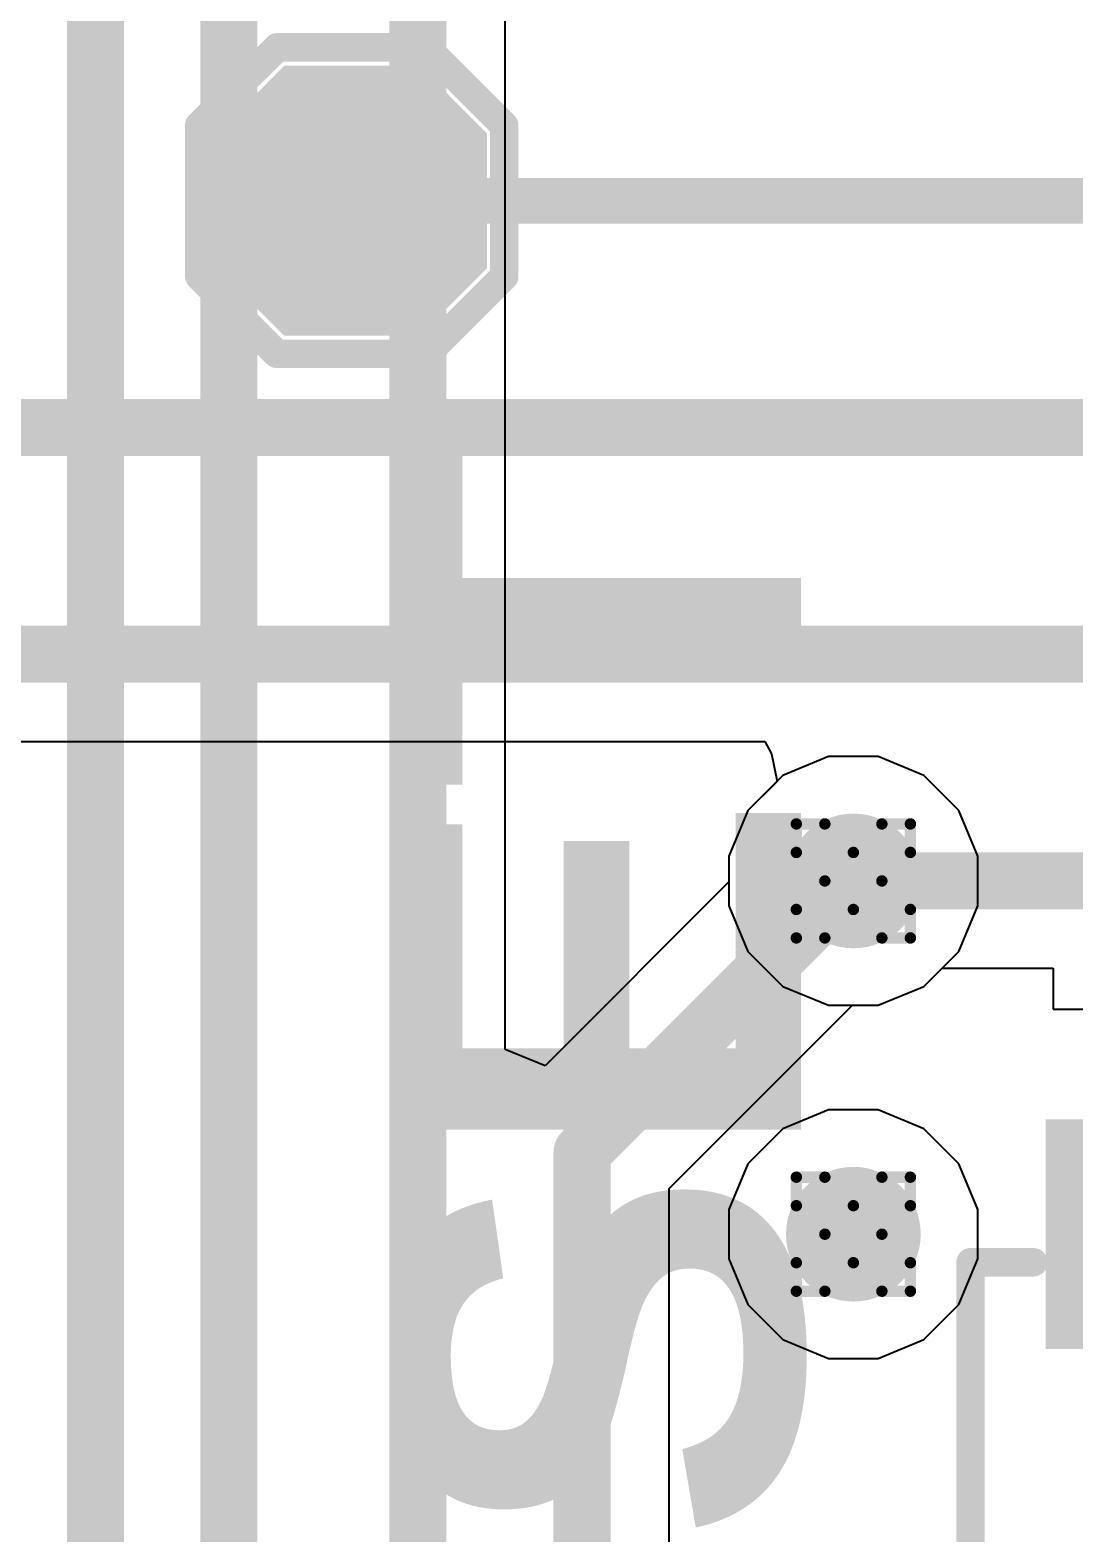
# Model space of a CAD drawing. Header units: inches. Extents: x -11 to 5379, y 0 to 5429.
# Drawn here: x 123.83 to 128.48, y 48.65 to 55.34 of the extents above; entities that cross this region are included whole.
import ezdxf

# ---------------------------------------------------------------- set-up
doc = ezdxf.new("R2010")
doc.units = ezdxf.units.IN
for name, color, linetype in [('Bottom Layer', 5, 'Continuous'), ('Drill Drawing', 1, 'Continuous'), ('GND', 16, 'Continuous'), ('PWR', 76, 'Continuous'), ('Top Layer', 1, 'Continuous'), ('Top Overlay', 2, 'Continuous'), ('Top Paste', 8, 'Continuous'), ('Top Solder', 216, 'Continuous'), ('Via Holes', 16, 'Continuous')]:
    doc.layers.add(name, color=color, linetype=linetype)
doc.styles.add('Arial_Bold', font='', dxfattribs={"height": 0.2})
doc.styles.get('Arial_Bold').set_extended_font_data('Arial', bold=True)

# ---------------------------------------------------------------- blocks, each defined once
blk = doc.blocks.new('T____________0_5___159')
at = {"layer": 'Top Layer'}
blk.add_hatch(color=1, dxfattribs=at).paths.add_polyline_path([(0.25, 0.5), (-0.25, 0.5), (-0.5, 0.25), (-0.5, -0.25), (-0.25, -0.5), (0.25, -0.5), (0.5, -0.25), (0.5, 0.25)])
at = {"layer": 'Top Paste'}
blk.add_hatch(color=8, dxfattribs=at).paths.add_polyline_path([(0.25, 0.5), (-0.25, 0.5), (-0.5, 0.25), (-0.5, -0.25), (-0.25, -0.5), (0.25, -0.5), (0.5, -0.25), (0.5, 0.25)])
at = {"layer": 'Top Solder'}
blk.add_hatch(color=216, dxfattribs=at).paths.add_polyline_path([(0.3008, 0.6016), (-0.3008, 0.6016), (-0.6016, 0.3008), (-0.6016, -0.3008), (-0.3008, -0.6016), (0.3008, -0.6016), (0.6016, -0.3008), (0.6016, 0.3008)])
at = {"layer": 'Top Overlay'}
for points in [[(-0.3355, 0.6795, 0.127, 0.127, 0), (-0.6819, 0.3332, 0.127, 0.127, 0)], [(-0.3355, 0.6795, 0.127, 0.127, 0), (0.3365, 0.6795, 0.127, 0.127, 0)], [(0.3365, 0.6795, 0.127, 0.127, 0), (0.6836, 0.3324, 0.127, 0.127, 0)], [(-0.6819, 0.3332, 0.127, 0.127, 0), (-0.6819, -0.3341, 0.127, 0.127, 0)], [(0.6836, 0.3324, 0.127, 0.127, 0), (0.6836, -0.3298, 0.127, 0.127, 0)], [(0.6836, -0.3298, 0.127, 0.127, 0), (0.3349, -0.6786, 0.127, 0.127, 0)], [(-0.6819, -0.3341, 0.127, 0.127, 0), (-0.3374, -0.6786, 0.127, 0.127, 0)], [(-0.3374, -0.6786, 0.127, 0.127, 0), (0.3349, -0.6786, 0.127, 0.127, 0)]]:
    blk.add_lwpolyline(points, format="xyseb", dxfattribs=at)
for points in [[(-0.3673, 0.6795, 0.0635, 0.0635, 1), (-0.3038, 0.6795, 0.0635, 0.0635, 1)], [(-0.3673, 0.6795, 0.0635, 0.0635, 1), (-0.3038, 0.6795, 0.0635, 0.0635, 1)], [(0.3047, 0.6795, 0.0635, 0.0635, 1), (0.3682, 0.6795, 0.0635, 0.0635, 1)], [(0.3047, 0.6795, 0.0635, 0.0635, 1), (0.3682, 0.6795, 0.0635, 0.0635, 1)], [(-0.7136, 0.3332, 0.0635, 0.0635, 1), (-0.6501, 0.3332, 0.0635, 0.0635, 1)], [(-0.7136, 0.3332, 0.0635, 0.0635, 1), (-0.6501, 0.3332, 0.0635, 0.0635, 1)], [(0.6519, 0.3324, 0.0635, 0.0635, 1), (0.7154, 0.3324, 0.0635, 0.0635, 1)], [(0.6519, 0.3324, 0.0635, 0.0635, 1), (0.7154, 0.3324, 0.0635, 0.0635, 1)], [(0.6519, -0.3298, 0.0635, 0.0635, 1), (0.7154, -0.3298, 0.0635, 0.0635, 1)], [(0.6519, -0.3298, 0.0635, 0.0635, 1), (0.7154, -0.3298, 0.0635, 0.0635, 1)], [(-0.7136, -0.3341, 0.0635, 0.0635, 1), (-0.6501, -0.3341, 0.0635, 0.0635, 1)], [(-0.7136, -0.3341, 0.0635, 0.0635, 1), (-0.6501, -0.3341, 0.0635, 0.0635, 1)], [(-0.3691, -0.6786, 0.0635, 0.0635, 1), (-0.3056, -0.6786, 0.0635, 0.0635, 1)], [(-0.3691, -0.6786, 0.0635, 0.0635, 1), (-0.3056, -0.6786, 0.0635, 0.0635, 1)], [(0.3031, -0.6786, 0.0635, 0.0635, 1), (0.3666, -0.6786, 0.0635, 0.0635, 1)], [(0.3031, -0.6786, 0.0635, 0.0635, 1), (0.3666, -0.6786, 0.0635, 0.0635, 1)]]:
    blk.add_lwpolyline(points, format="xyseb", close=True, dxfattribs=at)
blk = doc.blocks.new('B3U_1000P_188')
at = {"layer": 'Top Layer'}
for points in [[(-2.11, 0.86), (-1.29, 0.86), (-1.29, -0.86), (-2.11, -0.86)], [(1.29, 0.86), (2.11, 0.86), (2.11, -0.86), (1.29, -0.86)]]:
    blk.add_hatch(color=1, dxfattribs=at).paths.add_polyline_path(points)
at = {"layer": 'Top Paste'}
for points in [[(-2.11, 0.86), (-1.29, 0.86), (-1.29, -0.86), (-2.11, -0.86)], [(1.29, 0.86), (2.11, 0.86), (2.11, -0.86), (1.29, -0.86)]]:
    blk.add_hatch(color=8, dxfattribs=at).paths.add_polyline_path(points)
at = {"layer": 'Top Solder'}
for points in [[(-2.2116, 0.9616), (-1.1884, 0.9616), (-1.1884, -0.9616), (-2.2116, -0.9616)], [(1.1884, 0.9616), (2.2116, 0.9616), (2.2116, -0.9616), (1.1884, -0.9616)]]:
    blk.add_hatch(color=216, dxfattribs=at).paths.add_polyline_path(points)
at = {"layer": 'Top Overlay'}
for points in [[(-1.5748, 1.2954, 0.127, 0.127, 0), (-1.5748, 1.016, 0.127, 0.127, 0)], [(-1.5748, 1.2954, 0.127, 0.127, 0), (1.5748, 1.2954, 0.127, 0.127, 0)], [(1.5748, 1.2954, 0.127, 0.127, 0), (1.5748, 1.016, 0.127, 0.127, 0)], [(-1.5748, -1.016, 0.127, 0.127, 0), (-1.5748, -1.2954, 0.127, 0.127, 0)], [(1.5748, -1.016, 0.127, 0.127, 0), (1.5748, -1.2954, 0.127, 0.127, 0)], [(-1.5748, -1.2954, 0.127, 0.127, 0), (1.5748, -1.2954, 0.127, 0.127, 0)]]:
    blk.add_lwpolyline(points, format="xyseb", dxfattribs=at)
for points in [[(-1.6065, 1.2954, 0.0635, 0.0635, 1), (-1.5431, 1.2954, 0.0635, 0.0635, 1)], [(-1.6065, 1.2954, 0.0635, 0.0635, 1), (-1.5431, 1.2954, 0.0635, 0.0635, 1)], [(1.5431, 1.2954, 0.0635, 0.0635, 1), (1.6066, 1.2954, 0.0635, 0.0635, 1)], [(1.5431, 1.2954, 0.0635, 0.0635, 1), (1.6066, 1.2954, 0.0635, 0.0635, 1)], [(-1.6065, 1.016, 0.0635, 0.0635, 1), (-1.5431, 1.016, 0.0635, 0.0635, 1)], [(1.5431, 1.016, 0.0635, 0.0635, 1), (1.6066, 1.016, 0.0635, 0.0635, 1)], [(0.6411, 0, 0.254, 0.254, 1), (-0.6411, 0, 0.254, 0.254, 1)], [(-0.7046, 0, 0.127, 0.127, 1), (-0.5776, 0, 0.127, 0.127, 1)], [(0.5776, 0, 0.127, 0.127, 1), (0.7046, 0, 0.127, 0.127, 1)], [(-1.6065, -1.016, 0.0635, 0.0635, 1), (-1.5431, -1.016, 0.0635, 0.0635, 1)], [(1.5431, -1.016, 0.0635, 0.0635, 1), (1.6066, -1.016, 0.0635, 0.0635, 1)], [(-1.6065, -1.2954, 0.0635, 0.0635, 1), (-1.5431, -1.2954, 0.0635, 0.0635, 1)], [(-1.6065, -1.2954, 0.0635, 0.0635, 1), (-1.5431, -1.2954, 0.0635, 0.0635, 1)], [(1.5431, -1.2954, 0.0635, 0.0635, 1), (1.6066, -1.2954, 0.0635, 0.0635, 1)], [(1.5431, -1.2954, 0.0635, 0.0635, 1), (1.6066, -1.2954, 0.0635, 0.0635, 1)]]:
    blk.add_lwpolyline(points, format="xyseb", close=True, dxfattribs=at)

msp = doc.modelspace()

# ---------------------------------------------------------------- hatches: boundary and pattern name
at = {"layer": 'Bottom Layer'}
h = msp.add_hatch(color=5, dxfattribs=at)
edge = h.paths.add_edge_path()
edge.add_arc((127.4938, 51.5538), 0.3, 0, 360)
h = msp.add_hatch(color=5, dxfattribs=at)
edge = h.paths.add_edge_path()
edge.add_arc((127.4938, 49.9802), 0.3, 0, 360)
at = {"layer": 'GND'}
h = msp.add_hatch(color=16, dxfattribs=at)
edge = h.paths.add_edge_path()
edge.add_arc((127.4938, 51.5538), 0.3, 0, 360)
h = msp.add_hatch(color=16, dxfattribs=at)
edge = h.paths.add_edge_path()
edge.add_arc((127.4938, 49.9802), 0.3, 0, 360)
at = {"layer": 'PWR'}
h = msp.add_hatch(color=76, dxfattribs=at)
edge = h.paths.add_edge_path()
edge.add_arc((127.4938, 51.5538), 0.3, 0, 360)
h = msp.add_hatch(color=76, dxfattribs=at)
edge = h.paths.add_edge_path()
edge.add_arc((127.4938, 49.9802), 0.3, 0, 360)
at = {"layer": 'Top Layer'}
h = msp.add_hatch(color=1, dxfattribs=at)
edge = h.paths.add_edge_path()
edge.add_arc((127.4938, 51.5538), 0.3, 0, 360)
h = msp.add_hatch(color=1, dxfattribs=at)
edge = h.paths.add_edge_path()
edge.add_arc((127.4938, 49.9802), 0.3, 0, 360)
at = {"layer": 'Via Holes'}
h = msp.add_hatch(color=7, dxfattribs=at)
edge = h.paths.add_edge_path()
edge.add_arc((127.4938, 51.5538), 0.15, 0, 360)
h = msp.add_hatch(color=7, dxfattribs=at)
edge = h.paths.add_edge_path()
edge.add_arc((127.4938, 49.9802), 0.15, 0, 360)

# ---------------------------------------------------------------- linework, layer by layer
at = {"layer": 'Bottom Layer'}
for p, q in [((125.9426, 50.8035), (125.9426, 58.2489)), ((127.3836, 52.1078), (127.18, 52.0235)), ((127.604, 52.1078), (127.3836, 52.1078)), ((127.8076, 52.0235), (127.604, 52.1078)), ((127.18, 52.0235), (127.0241, 51.8676)), ((127.9635, 51.8676), (127.8076, 52.0235)), ((127.0241, 51.8676), (126.9398, 51.664)), ((128.0478, 51.664), (127.9635, 51.8676)), ((126.9398, 51.664), (126.9398, 51.5492)), ((128.0478, 51.4436), (128.0478, 51.664)), ((126.9398, 51.5492), (126.1204, 50.7298)), ((127.9635, 51.24), (128.0478, 51.4436)), ((127.8076, 51.0842), (127.9635, 51.24)), ((127.604, 50.9998), (127.8076, 51.0842)), ((126.6736, 50.1843), (127.4892, 50.9998)), ((127.4892, 50.9998), (127.604, 50.9998)), ((126.1204, 50.7298), (125.9426, 50.8035)), ((126.6736, 45.1004), (126.6736, 50.1843))]:
    msp.add_line(p, q, dxfattribs=at)
for points in [[(125.5542, 43.1482, 0.254, 0.254, 0), (125.5542, 58.418, 0.254, 0.254, 0)], [(124.7126, 41.8369, 0.254, 0.254, 0), (124.7126, 55.7307, 0.254, 0.254, 0)], [(124.1187, 41.5909, 0.254, 0.254, 0), (124.1187, 55.4847, 0.254, 0.254, 0)], [(126.2852, 50.3452, 0.254, 0.254, 0), (127.4938, 51.5538, 0.254, 0.254, 0)], [(126.2852, 43.5477, 0.254, 0.254, 0), (126.2852, 50.3452, 0.254, 0.254, 0)]]:
    msp.add_lwpolyline(points, format="xyseb", dxfattribs=at)
for points in [[(127.4303, 51.5538, 0.127, 0.127, 1), (127.5573, 51.5538, 0.127, 0.127, 1)], [(126.2217, 50.3452, 0.127, 0.127, 1), (126.3487, 50.3452, 0.127, 0.127, 1)], [(126.2217, 50.3452, 0.127, 0.127, 1), (126.3487, 50.3452, 0.127, 0.127, 1)]]:
    msp.add_lwpolyline(points, format="xyseb", close=True, dxfattribs=at)
at = {"layer": 'Drill Drawing'}
for points in [[(127.2398, 51.6808, 0.0508, 0.0508, 0), (127.2398, 51.8078, 0.0508, 0.0508, 0)], [(127.2398, 51.8078, 0.0508, 0.0508, 0), (127.3668, 51.8078, 0.0508, 0.0508, 0)], [(127.3668, 51.8078, 0.0508, 0.0508, 0), (127.4938, 51.6808, 0.0508, 0.0508, 0)], [(127.4938, 51.6808, 0.0508, 0.0508, 0), (127.6208, 51.8078, 0.0508, 0.0508, 0)], [(127.6208, 51.8078, 0.0508, 0.0508, 0), (127.7478, 51.8078, 0.0508, 0.0508, 0)], [(127.7478, 51.6808, 0.0508, 0.0508, 0), (127.7478, 51.8078, 0.0508, 0.0508, 0)], [(127.2398, 51.6808, 0.0508, 0.0508, 0), (127.3668, 51.5538, 0.0508, 0.0508, 0)], [(127.6208, 51.5538, 0.0508, 0.0508, 0), (127.7478, 51.6808, 0.0508, 0.0508, 0)], [(127.2398, 51.4268, 0.0508, 0.0508, 0), (127.3668, 51.5538, 0.0508, 0.0508, 0)], [(127.6208, 51.5538, 0.0508, 0.0508, 0), (127.7478, 51.4268, 0.0508, 0.0508, 0)], [(127.2398, 51.2998, 0.0508, 0.0508, 0), (127.2398, 51.4268, 0.0508, 0.0508, 0)], [(127.3668, 51.2998, 0.0508, 0.0508, 0), (127.4938, 51.4268, 0.0508, 0.0508, 0)], [(127.4938, 51.4268, 0.0508, 0.0508, 0), (127.6208, 51.2998, 0.0508, 0.0508, 0)], [(127.7478, 51.2998, 0.0508, 0.0508, 0), (127.7478, 51.4268, 0.0508, 0.0508, 0)], [(127.2398, 51.2998, 0.0508, 0.0508, 0), (127.3668, 51.2998, 0.0508, 0.0508, 0)], [(127.6208, 51.2998, 0.0508, 0.0508, 0), (127.7478, 51.2998, 0.0508, 0.0508, 0)], [(127.2398, 50.1072, 0.0508, 0.0508, 0), (127.2398, 50.2342, 0.0508, 0.0508, 0)], [(127.2398, 50.2342, 0.0508, 0.0508, 0), (127.3668, 50.2342, 0.0508, 0.0508, 0)], [(127.3668, 50.2342, 0.0508, 0.0508, 0), (127.4938, 50.1072, 0.0508, 0.0508, 0)], [(127.4938, 50.1072, 0.0508, 0.0508, 0), (127.6208, 50.2342, 0.0508, 0.0508, 0)], [(127.6208, 50.2342, 0.0508, 0.0508, 0), (127.7478, 50.2342, 0.0508, 0.0508, 0)], [(127.7478, 50.1072, 0.0508, 0.0508, 0), (127.7478, 50.2342, 0.0508, 0.0508, 0)], [(127.2398, 50.1072, 0.0508, 0.0508, 0), (127.3668, 49.9802, 0.0508, 0.0508, 0)], [(127.6208, 49.9802, 0.0508, 0.0508, 0), (127.7478, 50.1072, 0.0508, 0.0508, 0)], [(127.2398, 49.8532, 0.0508, 0.0508, 0), (127.3668, 49.9802, 0.0508, 0.0508, 0)], [(127.6208, 49.9802, 0.0508, 0.0508, 0), (127.7478, 49.8532, 0.0508, 0.0508, 0)], [(127.2398, 49.7262, 0.0508, 0.0508, 0), (127.2398, 49.8532, 0.0508, 0.0508, 0)], [(127.3668, 49.7262, 0.0508, 0.0508, 0), (127.4938, 49.8532, 0.0508, 0.0508, 0)], [(127.4938, 49.8532, 0.0508, 0.0508, 0), (127.6208, 49.7262, 0.0508, 0.0508, 0)], [(127.7478, 49.7262, 0.0508, 0.0508, 0), (127.7478, 49.8532, 0.0508, 0.0508, 0)], [(127.2398, 49.7262, 0.0508, 0.0508, 0), (127.3668, 49.7262, 0.0508, 0.0508, 0)], [(127.6208, 49.7262, 0.0508, 0.0508, 0), (127.7478, 49.7262, 0.0508, 0.0508, 0)]]:
    msp.add_lwpolyline(points, format="xyseb", dxfattribs=at)
for points in [[(127.2271, 51.8078, 0.0254, 0.0254, 1), (127.2525, 51.8078, 0.0254, 0.0254, 1)], [(127.2271, 51.8078, 0.0254, 0.0254, 1), (127.2525, 51.8078, 0.0254, 0.0254, 1)], [(127.3541, 51.8078, 0.0254, 0.0254, 1), (127.3795, 51.8078, 0.0254, 0.0254, 1)], [(127.3541, 51.8078, 0.0254, 0.0254, 1), (127.3795, 51.8078, 0.0254, 0.0254, 1)], [(127.6081, 51.8078, 0.0254, 0.0254, 1), (127.6335, 51.8078, 0.0254, 0.0254, 1)], [(127.6081, 51.8078, 0.0254, 0.0254, 1), (127.6335, 51.8078, 0.0254, 0.0254, 1)], [(127.7351, 51.8078, 0.0254, 0.0254, 1), (127.7605, 51.8078, 0.0254, 0.0254, 1)], [(127.7351, 51.8078, 0.0254, 0.0254, 1), (127.7605, 51.8078, 0.0254, 0.0254, 1)], [(127.2271, 51.6808, 0.0254, 0.0254, 1), (127.2525, 51.6808, 0.0254, 0.0254, 1)], [(127.2271, 51.6808, 0.0254, 0.0254, 1), (127.2525, 51.6808, 0.0254, 0.0254, 1)], [(127.4811, 51.6808, 0.0254, 0.0254, 1), (127.5065, 51.6808, 0.0254, 0.0254, 1)], [(127.4811, 51.6808, 0.0254, 0.0254, 1), (127.5065, 51.6808, 0.0254, 0.0254, 1)], [(127.7351, 51.6808, 0.0254, 0.0254, 1), (127.7605, 51.6808, 0.0254, 0.0254, 1)], [(127.7351, 51.6808, 0.0254, 0.0254, 1), (127.7605, 51.6808, 0.0254, 0.0254, 1)], [(127.3541, 51.5538, 0.0254, 0.0254, 1), (127.3795, 51.5538, 0.0254, 0.0254, 1)], [(127.3541, 51.5538, 0.0254, 0.0254, 1), (127.3795, 51.5538, 0.0254, 0.0254, 1)], [(127.6081, 51.5538, 0.0254, 0.0254, 1), (127.6335, 51.5538, 0.0254, 0.0254, 1)], [(127.6081, 51.5538, 0.0254, 0.0254, 1), (127.6335, 51.5538, 0.0254, 0.0254, 1)], [(127.2271, 51.4268, 0.0254, 0.0254, 1), (127.2525, 51.4268, 0.0254, 0.0254, 1)], [(127.2271, 51.4268, 0.0254, 0.0254, 1), (127.2525, 51.4268, 0.0254, 0.0254, 1)], [(127.4811, 51.4268, 0.0254, 0.0254, 1), (127.5065, 51.4268, 0.0254, 0.0254, 1)], [(127.4811, 51.4268, 0.0254, 0.0254, 1), (127.5065, 51.4268, 0.0254, 0.0254, 1)], [(127.7351, 51.4268, 0.0254, 0.0254, 1), (127.7605, 51.4268, 0.0254, 0.0254, 1)], [(127.7351, 51.4268, 0.0254, 0.0254, 1), (127.7605, 51.4268, 0.0254, 0.0254, 1)], [(127.2271, 51.2998, 0.0254, 0.0254, 1), (127.2525, 51.2998, 0.0254, 0.0254, 1)], [(127.2271, 51.2998, 0.0254, 0.0254, 1), (127.2525, 51.2998, 0.0254, 0.0254, 1)], [(127.3541, 51.2998, 0.0254, 0.0254, 1), (127.3795, 51.2998, 0.0254, 0.0254, 1)], [(127.3541, 51.2998, 0.0254, 0.0254, 1), (127.3795, 51.2998, 0.0254, 0.0254, 1)], [(127.6081, 51.2998, 0.0254, 0.0254, 1), (127.6335, 51.2998, 0.0254, 0.0254, 1)], [(127.6081, 51.2998, 0.0254, 0.0254, 1), (127.6335, 51.2998, 0.0254, 0.0254, 1)], [(127.7351, 51.2998, 0.0254, 0.0254, 1), (127.7605, 51.2998, 0.0254, 0.0254, 1)], [(127.7351, 51.2998, 0.0254, 0.0254, 1), (127.7605, 51.2998, 0.0254, 0.0254, 1)], [(127.2271, 50.2342, 0.0254, 0.0254, 1), (127.2525, 50.2342, 0.0254, 0.0254, 1)], [(127.2271, 50.2342, 0.0254, 0.0254, 1), (127.2525, 50.2342, 0.0254, 0.0254, 1)], [(127.3541, 50.2342, 0.0254, 0.0254, 1), (127.3795, 50.2342, 0.0254, 0.0254, 1)], [(127.3541, 50.2342, 0.0254, 0.0254, 1), (127.3795, 50.2342, 0.0254, 0.0254, 1)], [(127.6081, 50.2342, 0.0254, 0.0254, 1), (127.6335, 50.2342, 0.0254, 0.0254, 1)], [(127.6081, 50.2342, 0.0254, 0.0254, 1), (127.6335, 50.2342, 0.0254, 0.0254, 1)], [(127.7351, 50.2342, 0.0254, 0.0254, 1), (127.7605, 50.2342, 0.0254, 0.0254, 1)], [(127.7351, 50.2342, 0.0254, 0.0254, 1), (127.7605, 50.2342, 0.0254, 0.0254, 1)], [(127.2271, 50.1072, 0.0254, 0.0254, 1), (127.2525, 50.1072, 0.0254, 0.0254, 1)], [(127.2271, 50.1072, 0.0254, 0.0254, 1), (127.2525, 50.1072, 0.0254, 0.0254, 1)], [(127.4811, 50.1072, 0.0254, 0.0254, 1), (127.5065, 50.1072, 0.0254, 0.0254, 1)], [(127.4811, 50.1072, 0.0254, 0.0254, 1), (127.5065, 50.1072, 0.0254, 0.0254, 1)], [(127.7351, 50.1072, 0.0254, 0.0254, 1), (127.7605, 50.1072, 0.0254, 0.0254, 1)], [(127.7351, 50.1072, 0.0254, 0.0254, 1), (127.7605, 50.1072, 0.0254, 0.0254, 1)], [(127.3541, 49.9802, 0.0254, 0.0254, 1), (127.3795, 49.9802, 0.0254, 0.0254, 1)], [(127.3541, 49.9802, 0.0254, 0.0254, 1), (127.3795, 49.9802, 0.0254, 0.0254, 1)], [(127.6081, 49.9802, 0.0254, 0.0254, 1), (127.6335, 49.9802, 0.0254, 0.0254, 1)], [(127.6081, 49.9802, 0.0254, 0.0254, 1), (127.6335, 49.9802, 0.0254, 0.0254, 1)], [(127.2271, 49.8532, 0.0254, 0.0254, 1), (127.2525, 49.8532, 0.0254, 0.0254, 1)], [(127.2271, 49.8532, 0.0254, 0.0254, 1), (127.2525, 49.8532, 0.0254, 0.0254, 1)], [(127.4811, 49.8532, 0.0254, 0.0254, 1), (127.5065, 49.8532, 0.0254, 0.0254, 1)], [(127.4811, 49.8532, 0.0254, 0.0254, 1), (127.5065, 49.8532, 0.0254, 0.0254, 1)], [(127.7351, 49.8532, 0.0254, 0.0254, 1), (127.7605, 49.8532, 0.0254, 0.0254, 1)], [(127.7351, 49.8532, 0.0254, 0.0254, 1), (127.7605, 49.8532, 0.0254, 0.0254, 1)], [(127.2271, 49.7262, 0.0254, 0.0254, 1), (127.2525, 49.7262, 0.0254, 0.0254, 1)], [(127.2271, 49.7262, 0.0254, 0.0254, 1), (127.2525, 49.7262, 0.0254, 0.0254, 1)], [(127.3541, 49.7262, 0.0254, 0.0254, 1), (127.3795, 49.7262, 0.0254, 0.0254, 1)], [(127.3541, 49.7262, 0.0254, 0.0254, 1), (127.3795, 49.7262, 0.0254, 0.0254, 1)], [(127.6081, 49.7262, 0.0254, 0.0254, 1), (127.6335, 49.7262, 0.0254, 0.0254, 1)], [(127.6081, 49.7262, 0.0254, 0.0254, 1), (127.6335, 49.7262, 0.0254, 0.0254, 1)], [(127.7351, 49.7262, 0.0254, 0.0254, 1), (127.7605, 49.7262, 0.0254, 0.0254, 1)], [(127.7351, 49.7262, 0.0254, 0.0254, 1), (127.7605, 49.7262, 0.0254, 0.0254, 1)]]:
    msp.add_lwpolyline(points, format="xyseb", close=True, dxfattribs=at)
at = {"layer": 'GND'}
for p, q in [((127.3836, 52.1078), (127.18, 52.0235)), ((127.604, 52.1078), (127.3836, 52.1078)), ((127.8076, 52.0235), (127.604, 52.1078)), ((127.18, 52.0235), (127.0241, 51.8676)), ((127.9635, 51.8676), (127.8076, 52.0235)), ((127.0241, 51.8676), (126.9398, 51.664)), ((128.0478, 51.664), (127.9635, 51.8676)), ((126.9398, 51.664), (126.9398, 51.4436)), ((128.0478, 51.4436), (128.0478, 51.664)), ((126.9398, 51.4436), (127.0241, 51.24)), ((127.9635, 51.24), (128.0478, 51.4436)), ((127.0241, 51.24), (127.18, 51.0842)), ((127.8076, 51.0842), (127.9635, 51.24)), ((127.18, 51.0842), (127.3836, 50.9998)), ((127.604, 50.9998), (127.8076, 51.0842)), ((127.3836, 50.9998), (127.604, 50.9998))]:
    msp.add_line(p, q, dxfattribs=at)
at = {"layer": 'PWR'}
for p, q in [((127.3836, 52.1078), (127.18, 52.0235)), ((127.604, 52.1078), (127.3836, 52.1078)), ((127.8076, 52.0235), (127.604, 52.1078)), ((127.18, 52.0235), (127.0241, 51.8676)), ((127.9635, 51.8676), (127.8076, 52.0235)), ((127.0241, 51.8676), (126.9398, 51.664)), ((128.0478, 51.664), (127.9635, 51.8676)), ((126.9398, 51.664), (126.9398, 51.4436)), ((128.0478, 51.4436), (128.0478, 51.664)), ((126.9398, 51.4436), (127.0241, 51.24)), ((127.9635, 51.24), (128.0478, 51.4436)), ((127.0241, 51.24), (127.18, 51.0842)), ((127.8076, 51.0842), (127.9635, 51.24)), ((127.18, 51.0842), (127.3836, 50.9998)), ((127.604, 50.9998), (127.8076, 51.0842)), ((127.3836, 50.9998), (127.604, 50.9998)), ((127.3836, 50.5342), (127.18, 50.4499)), ((127.604, 50.5342), (127.3836, 50.5342)), ((127.8076, 50.4499), (127.604, 50.5342)), ((127.18, 50.4499), (127.0241, 50.294)), ((127.9635, 50.294), (127.8076, 50.4499)), ((127.0241, 50.294), (126.9398, 50.0904)), ((128.0478, 50.0904), (127.9635, 50.294)), ((126.9398, 50.0904), (126.9398, 49.87)), ((128.0478, 49.87), (128.0478, 50.0904)), ((126.9398, 49.87), (127.0241, 49.6664)), ((127.9635, 49.6664), (128.0478, 49.87)), ((127.0241, 49.6664), (127.18, 49.5106)), ((127.8076, 49.5106), (127.9635, 49.6664)), ((127.18, 49.5106), (127.3836, 49.4262)), ((127.604, 49.4262), (127.8076, 49.5106)), ((127.3836, 49.4262), (127.604, 49.4262))]:
    msp.add_line(p, q, dxfattribs=at)
at = {"layer": 'Top Layer'}
for p, q in [((122.8088, 52.1753), (127.0996, 52.1753)), ((127.0996, 52.1753), (127.1288, 52.1202)), ((127.1288, 52.1202), (127.1541, 51.9975)), ((127.1541, 51.9975), (127.0241, 51.8676)), ((127.0241, 51.8676), (126.9398, 51.664)), ((126.9398, 51.664), (126.9398, 51.4436)), ((126.9398, 51.4436), (127.0241, 51.24)), ((127.0241, 51.24), (127.18, 51.0842)), ((127.8076, 51.0842), (127.8888, 51.1653)), ((127.8888, 51.1653), (128.384, 51.1653)), ((128.384, 51.1653), (128.384, 50.9823)), ((127.18, 51.0842), (127.3836, 50.9998)), ((127.604, 50.9998), (127.8076, 51.0842)), ((127.3836, 50.9998), (127.604, 50.9998)), ((128.384, 50.9823), (130.289, 50.9823))]:
    msp.add_line(p, q, dxfattribs=at)
for points in [[(125.26, 54.5838, 0.2032, 0.2032, 0), (128.8668, 54.5838, 0.2032, 0.2032, 0)], [(121.761, 53.5738, 0.254, 0.254, 0), (128.8666, 53.5738, 0.254, 0.254, 0)], [(122.4138, 52.5638, 0.254, 0.254, 0), (128.8666, 52.5638, 0.254, 0.254, 0)], [(127.4938, 51.5538, 0.254, 0.254, 0), (128.8666, 51.5538, 0.254, 0.254, 0)]]:
    msp.add_lwpolyline(points, format="xyseb", dxfattribs=at)
for points in [[(125.2092, 54.5838, 0.1016, 0.1016, 1), (125.3108, 54.5838, 0.1016, 0.1016, 1)], [(127.4303, 51.5538, 0.127, 0.127, 1), (127.5573, 51.5538, 0.127, 0.127, 1)]]:
    msp.add_lwpolyline(points, format="xyseb", close=True, dxfattribs=at)

# ---------------------------------------------------------------- block references
at = {"rotation": 90}
for name, p in [('T____________0_5___159', (125.26, 54.5838)), ('B3U_1000P_188', (129.3111, 48.2802))]:
    msp.add_blockref(name, p, dxfattribs=at)

# ---------------------------------------------------------------- texts
at = {"layer": 'Top Overlay', "style": 'Arial_Bold'}
msp.add_text('RESET', height=1.8, rotation=90, dxfattribs=at).set_placement((127.2606, 45.1082))

doc.saveas('drawing.dxf')
